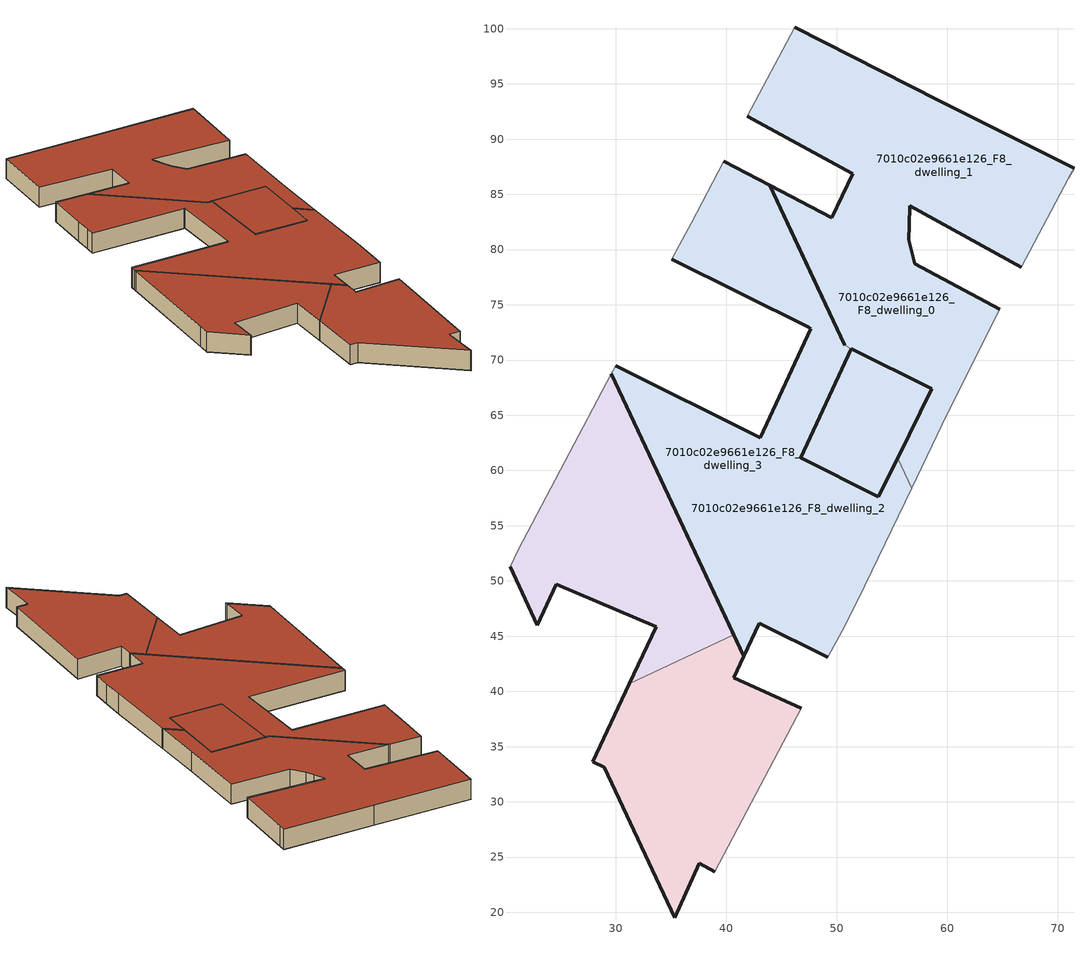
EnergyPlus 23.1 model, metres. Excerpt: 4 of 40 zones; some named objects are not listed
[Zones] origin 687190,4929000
7010c02e9661e126_F8_dwelling_0
 floor outside (EU_floor_Construction): 59.98,65.12 64.76,74.59 57.03,78.73 56.53,80.9 56.55,82.2 56.59,83.99 66.68,78.41 71.01,86.51 71.47,87.38 59.29,93.49 46.17,100.13 41.9,92.05 51.45,86.86 49.53,82.88 43.93,85.81 50.72,71.33 51.28,71.04 51.29,71.04 58.61,67.4 55.5,61.11 56.77,58.4 z24; 50.72,71.33 43.93,85.81 46.47,80.39 z24; 55.5,61.11 58.61,67.4 51.29,71.04 51.28,71.04 46.74,61.15 53.76,57.6 z24
 floor to 7010c02e9661e126_F7_dwelling_0 (EU_floor_Construction): 50.47,45.51 51.94,48.32 56.77,58.4 55.5,61.11 53.76,57.6 46.74,61.15 51.28,71.04 50.72,71.33 46.47,80.39 43.93,85.81 39.75,87.99 36.8,82.4 35.75,80.4 35.06,79.11 47.44,72.95 47.65,72.85 43.08,62.97 29.97,69.49 29.59,68.76 41.57,43.18 42.96,46.18 49.19,43.08 z24
 wall outside (EU_wall_Construction): 46.18,100.13 59.3,93.49 71.47,87.38 / 66.68,78.41 56.59,83.99 56.56,82.2 56.54,80.9 57.04,78.73 64.76,74.59 / 55.5,61.11 58.61,67.4 51.29,71.04 / 50.72,71.33 46.47,80.39 43.93,85.81 49.54,82.88 51.45,86.86 41.91,92.05 z24:27
 wall adiabatic (EU_wall_Construction): 41.91,92.05 46.18,100.13 / 71.47,87.38 71.01,86.51 66.68,78.41 / 64.76,74.59 59.98,65.12 56.77,58.4 z24:27
 wall to 7010c02e9661e126_F8_dwelling_1 (EU_wall_Construction): 56.77,58.4 55.5,61.11 / 51.28,71.04 50.72,71.33 z24:27
 roof outside (EU_roof_Construction): 43.93,85.81 50.72,71.33 46.47,80.39 z27; 71.47,87.38 71.01,86.51 66.68,78.41 56.59,83.99 56.55,82.2 56.53,80.9 57.03,78.73 64.76,74.59 59.98,65.12 56.77,58.4 55.5,61.11 58.61,67.4 51.29,71.04 51.28,71.04 50.72,71.33 43.93,85.81 49.53,82.88 51.45,86.86 41.9,92.05 46.17,100.13 59.29,93.49 z27; 46.47,80.39 50.72,71.33 51.28,71.04 46.74,61.15 53.76,57.6 55.5,61.11 56.77,58.4 51.94,48.32 50.47,45.51 49.19,43.08 42.96,46.18 41.57,43.18 29.59,68.76 29.97,69.49 43.08,62.97 47.65,72.85 47.44,72.95 35.06,79.11 35.75,80.4 36.8,82.4 39.75,87.99 43.93,85.81 z27; 58.61,67.4 55.5,61.11 53.76,57.6 46.74,61.15 51.28,71.04 51.29,71.04 z27
7010c02e9661e126_F8_dwelling_1
 floor outside (EU_floor_Construction): 40.67,45.11 29.59,68.76 21.15,52.8 20.41,51.3 22.9,45.99 24.58,49.68 33.65,45.84 31.22,40.68 z24; 38.96,23.66 46.78,38.48 40.67,41.22 41.57,43.18 40.67,45.11 31.22,40.68 27.9,33.61 28.92,33.13 35.31,19.5 37.54,24.42 z24
 floor to 7010c02e9661e126_F7_dwelling_1 (EU_floor_Construction): 50.47,45.51 51.94,48.32 56.77,58.4 55.5,61.11 53.76,57.6 46.74,61.15 51.28,71.04 50.72,71.33 46.47,80.39 43.93,85.81 39.75,87.99 36.8,82.4 35.75,80.4 35.06,79.11 47.44,72.95 47.65,72.85 43.08,62.97 29.97,69.49 29.59,68.76 40.67,45.11 41.57,43.18 42.96,46.18 49.19,43.08 z24; 50.72,71.33 43.93,85.81 46.47,80.39 z24; 59.98,65.12 64.76,74.59 57.03,78.73 56.53,80.9 56.55,82.2 56.59,83.99 66.68,78.41 71.01,86.51 71.47,87.38 59.29,93.49 46.17,100.13 41.9,92.05 51.45,86.86 49.53,82.88 43.93,85.81 50.72,71.33 51.28,71.04 51.29,71.04 58.61,67.4 55.5,61.11 56.77,58.4 z24; 55.5,61.11 58.61,67.4 51.29,71.04 51.28,71.04 46.74,61.15 53.76,57.6 z24
 wall outside (EU_wall_Construction): 39.76,87.99 43.93,85.81 50.72,71.33 / 51.29,71.04 46.74,61.15 53.77,57.6 55.5,61.11 / 49.19,43.08 42.96,46.18 41.57,43.18 29.59,68.76 / 29.97,69.49 43.08,62.97 47.65,72.85 47.44,72.95 35.06,79.11 z24:27
 wall adiabatic (EU_wall_Construction): 56.77,58.4 51.94,48.32 50.47,45.51 49.19,43.08 / 29.59,68.76 29.97,69.49 / 35.06,79.11 35.76,80.4 36.81,82.4 39.76,87.99 z24:27
 roof outside (EU_roof_Construction): 43.93,85.81 50.72,71.33 46.47,80.39 z27; 71.47,87.38 71.01,86.51 66.68,78.41 56.59,83.99 56.55,82.2 56.53,80.9 57.03,78.73 64.76,74.59 59.98,65.12 56.77,58.4 55.5,61.11 58.61,67.4 51.29,71.04 51.28,71.04 50.72,71.33 43.93,85.81 49.53,82.88 51.45,86.86 41.9,92.05 46.17,100.13 59.29,93.49 z27; 46.47,80.39 50.72,71.33 51.28,71.04 46.74,61.15 53.76,57.6 55.5,61.11 56.77,58.4 51.94,48.32 50.47,45.51 49.19,43.08 42.96,46.18 41.57,43.18 40.67,45.11 29.59,68.76 29.97,69.49 43.08,62.97 47.65,72.85 47.44,72.95 35.06,79.11 35.75,80.4 36.8,82.4 39.75,87.99 43.93,85.81 z27; 58.61,67.4 55.5,61.11 53.76,57.6 46.74,61.15 51.28,71.04 51.29,71.04 z27; 41.57,43.18 40.67,41.22 46.78,38.48 38.96,23.66 37.54,24.42 35.31,19.5 28.92,33.13 27.9,33.61 31.22,40.68 40.67,45.11 z27; 29.59,68.76 40.67,45.11 31.22,40.68 33.65,45.84 24.58,49.68 22.9,45.99 20.41,51.3 21.15,52.8 z27
7010c02e9661e126_F8_dwelling_2
 floor outside (EU_floor_Construction): 43.93,85.81 50.72,71.33 51.28,71.04 46.74,61.15 53.76,57.6 55.5,61.11 56.77,58.4 51.94,48.32 50.47,45.51 49.19,43.08 42.96,46.18 41.57,43.18 40.67,45.11 29.59,68.76 29.97,69.49 43.08,62.97 47.65,72.85 47.44,72.95 35.06,79.11 35.75,80.4 36.8,82.4 39.75,87.99 z24
 floor to 7010c02e9661e126_F7_dwelling_2 (EU_floor_Construction): 41.57,43.18 40.67,41.22 46.78,38.48 38.96,23.66 37.54,24.42 35.31,19.5 28.92,33.13 27.9,33.61 31.22,40.68 40.67,45.11 z24
 wall outside (EU_wall_Construction): 40.67,45.11 41.57,43.18 40.67,41.22 46.78,38.48 / 38.96,23.66 37.55,24.42 35.31,19.5 28.92,33.13 27.9,33.61 31.22,40.68 z24:27
 wall adiabatic (EU_wall_Construction): 46.78,38.48 38.96,23.66 z24:27
 wall to 7010c02e9661e126_F8_dwelling_3 (EU_wall_Construction): 31.22,40.68 40.67,45.11 z24:27
 roof outside (EU_roof_Construction): 41.57,43.18 40.67,41.22 46.78,38.48 38.96,23.66 37.54,24.42 35.31,19.5 28.92,33.13 27.9,33.61 31.22,40.68 40.67,45.11 z27; 43.93,85.81 50.72,71.33 51.28,71.04 46.74,61.15 53.76,57.6 55.5,61.11 56.77,58.4 51.94,48.32 50.47,45.51 49.19,43.08 42.96,46.18 41.57,43.18 40.67,45.11 29.59,68.76 29.97,69.49 43.08,62.97 47.65,72.85 47.44,72.95 35.06,79.11 35.75,80.4 36.8,82.4 39.75,87.99 z27
7010c02e9661e126_F8_dwelling_3
 floor to 7010c02e9661e126_F7_dwelling_3 (EU_floor_Construction): 50.47,45.51 51.94,48.32 56.77,58.4 55.5,61.11 53.76,57.6 46.74,61.15 51.28,71.04 50.72,71.33 43.93,85.81 39.75,87.99 36.8,82.4 35.75,80.4 35.06,79.11 47.44,72.95 47.65,72.85 43.08,62.97 29.97,69.49 29.59,68.76 40.67,45.11 41.57,43.18 42.96,46.18 49.19,43.08 z24; 40.67,45.11 29.59,68.76 21.15,52.8 20.41,51.3 22.9,45.99 24.58,49.68 33.65,45.84 31.22,40.68 z24
 wall outside (EU_wall_Construction): 29.59,68.76 40.67,45.11 / 31.22,40.68 33.66,45.84 24.58,49.68 22.9,45.99 20.41,51.3 z24:27
 wall adiabatic (EU_wall_Construction): 20.41,51.3 21.16,52.8 29.59,68.76 z24:27
 roof outside (EU_roof_Construction): 29.59,68.76 40.67,45.11 31.22,40.68 33.65,45.84 24.58,49.68 22.9,45.99 20.41,51.3 21.15,52.8 z27; 43.93,85.81 50.72,71.33 51.28,71.04 46.74,61.15 53.76,57.6 55.5,61.11 56.77,58.4 51.94,48.32 50.47,45.51 49.19,43.08 42.96,46.18 41.57,43.18 40.67,45.11 29.59,68.76 29.97,69.49 43.08,62.97 47.65,72.85 47.44,72.95 35.06,79.11 35.75,80.4 36.8,82.4 39.75,87.99 z27
[Building]
EU S2 Campaign: North Axis=0; Terrain=City; Solar Distribution=FullExterior
[Site:Location]
Bologna: Latitude=44.5; Longitude=11.25; Time Zone=1; Elevation=37
[SizingPeriod:WeatherFileDays]
AnnualSizingPeriod: Begin Month=1; Begin Day of Month=1; End Month=12; End Day of Month=31; Day of Week for Start Day=Monday; Use Weather File Daylight Saving Period=No; Use Weather File Rain and Snow Indicators=No
[MATERIAL]
EU_InternalMass_Material: Roughness=MediumRough; Thickness=0.1; Conductivity=1; Density=1800; Specific Heat=900; Thermal Absorptance=0.9; Solar Absorptance=0.7; Visible Absorptance=0.7
[MATERIAL:NOMASS] Roughness=MediumRough; Thermal Absorptance=0.9; Solar Absorptance=0.7; Visible Absorptance=0.7
Name | Thermal Resistance
EU_wall_NoMass | 0.890213
EU_roof_NoMass | 0.636128
EU_floor_NoMass | 0.79516
[CONSTRUCTION]
EU_wall_Construction: EU_wall_NoMass
EU_roof_Construction: EU_roof_NoMass
EU_floor_Construction: EU_floor_NoMass
EU_InternalMass_Construction: EU_InternalMass_Material
[ZONE] Type=1; Multiplier=1; Ceiling Height=autocalculate; Floor Area=autocalculate; Part of Total Floor Area=Yes
Name | Volume
7010c02e9661e126_F8_dwelling_0 | 3153.9
7010c02e9661e126_F8_dwelling_1 | 4633.21
7010c02e9661e126_F8_dwelling_2 | 2172.64
7010c02e9661e126_F8_dwelling_3 | 2177.74
[INTERNALMASS] Construction=EU_InternalMass_Construction
Name | Zone or ZoneList | Surface Area
7010c02e9661e126_F8_dwelling_0_EU_InternalMass | 7010c02e9661e126_F8_dwelling_0 | 485.273
7010c02e9661e126_F8_dwelling_1_EU_InternalMass | 7010c02e9661e126_F8_dwelling_1 | 478.51
7010c02e9661e126_F8_dwelling_2_EU_InternalMass | 7010c02e9661e126_F8_dwelling_2 | 493.107
7010c02e9661e126_F8_dwelling_3_EU_InternalMass | 7010c02e9661e126_F8_dwelling_3 | 484.9
[OTHEREQUIPMENT] Fuel Type=Electricity; Design Level Calculation Method=Watts/Area; Power per Zone Floor Area=1; Fraction Latent=0; Fraction Radiant=0; Fraction Lost=0; Carbon Dioxide Generation Rate=0; EndUse Subcategory=EU_Step8_InternalGains
Name | Zone or ZoneList or Space or SpaceList | Schedule
EU_Step8_InternalGain_7010c02e9661e126_F8_dwelling_0_f000 | 7010c02e9661e126_F8_dwelling_0 | EU_Step8_GainSchedule_7010c02e9661e126_F8_dwelling_0_f000
EU_Step8_InternalGain_7010c02e9661e126_F8_dwelling_1_f000 | 7010c02e9661e126_F8_dwelling_1 | EU_Step8_GainSchedule_7010c02e9661e126_F8_dwelling_1_f000
EU_Step8_InternalGain_7010c02e9661e126_F8_dwelling_2_f000 | 7010c02e9661e126_F8_dwelling_2 | EU_Step8_GainSchedule_7010c02e9661e126_F8_dwelling_2_f000
EU_Step8_InternalGain_7010c02e9661e126_F8_dwelling_3_f000 | 7010c02e9661e126_F8_dwelling_3 | EU_Step8_GainSchedule_7010c02e9661e126_F8_dwelling_3_f000
[ZONEVENTILATION:DESIGNFLOWRATE] Schedule=EU_AlwaysOn; Design Flow Rate Calculation Method=AirChanges/Hour; Air Changes per Hour=0.718634; Ventilation Type=Natural; Fan Pressure Rise=0; Fan Total Efficiency=1; Constant Term Coefficient=1; Temperature Term Coefficient=0; Velocity Term Coefficient=0; Velocity Squared Term Coefficient=0; Minimum Indoor Temperature=-100; Maximum Indoor Temperature=100; Delta Temperature=-100; Minimum Outdoor Temperature=-100; Maximum Outdoor Temperature=100; Maximum Wind Speed=40
Name | Zone or ZoneList or Space or SpaceList
EU_ConstantAir_7010c02e9661e126_F8_dwelling_0 | 7010c02e9661e126_F8_dwelling_0
EU_ConstantAir_7010c02e9661e126_F8_dwelling_1 | 7010c02e9661e126_F8_dwelling_1
EU_ConstantAir_7010c02e9661e126_F8_dwelling_2 | 7010c02e9661e126_F8_dwelling_2
EU_ConstantAir_7010c02e9661e126_F8_dwelling_3 | 7010c02e9661e126_F8_dwelling_3
[HVACTEMPLATE:ZONE:IDEALLOADSAIRSYSTEM] System Availability Schedule=EU_AlwaysOn; Maximum Heating Supply Air Temperature=50; Minimum Cooling Supply Air Temperature=13; Maximum Heating Supply Air Humidity Ratio=0.0156; Minimum Cooling Supply Air Humidity Ratio=0.0077; Heating Limit=NoLimit; Cooling Limit=NoLimit; Heating Availability Schedule=EU_AlwaysOn; Cooling Availability Schedule=EU_CoolingOff; Dehumidification Control Type=ConstantSensibleHeatRatio; Cooling Sensible Heat Ratio=0.7; Dehumidification Setpoint=60; Humidification Control Type=None; Humidification Setpoint=30; Outdoor Air Method=None; Outdoor Air Flow Rate per Person=0.00944; Outdoor Air Flow Rate per Zone Floor Area=0; Outdoor Air Flow Rate per Zone=0; Demand Controlled Ventilation Type=None; Outdoor Air Economizer Type=NoEconomizer; Heat Recovery Type=None; Sensible Heat Recovery Effectiveness=0.7; Latent Heat Recovery Effectiveness=0.65
Name | Template Thermostat
7010c02e9661e126_F8_dwelling_0 | EU_HeatOnly_7010c02e9661e126_F8_dwelling_0
7010c02e9661e126_F8_dwelling_1 | EU_HeatOnly_7010c02e9661e126_F8_dwelling_1
7010c02e9661e126_F8_dwelling_2 | EU_HeatOnly_7010c02e9661e126_F8_dwelling_2
7010c02e9661e126_F8_dwelling_3 | EU_HeatOnly_7010c02e9661e126_F8_dwelling_3
[SIZING:ZONE] Zone Cooling Design Supply Air Temperature Input Method=SupplyAirTemperature; Zone Cooling Design Supply Air Temperature=13; Zone Heating Design Supply Air Temperature Input Method=SupplyAirTemperature; Zone Heating Design Supply Air Temperature=50; Zone Cooling Design Supply Air Humidity Ratio=0.008; Zone Heating Design Supply Air Humidity Ratio=0.008; Cooling Design Air Flow Method=DesignDay; Cooling Design Air Flow Rate=0; Cooling Minimum Air Flow per Zone Floor Area=0.000762; Cooling Minimum Air Flow=0; Cooling Minimum Air Flow Fraction=0.2; Heating Design Air Flow Method=DesignDay; Heating Design Air Flow Rate=0; Heating Maximum Air Flow per Zone Floor Area=0.002032; Heating Maximum Air Flow=0.141576; Heating Maximum Air Flow Fraction=0.3; Account for Dedicated Outdoor Air System=No; Dedicated Outdoor Air System Control Strategy=NeutralSupplyAir; Dedicated Outdoor Air Low Setpoint Temperature for Design=autosize; Dedicated Outdoor Air High Setpoint Temperature for Design=autosize; Zone Load Sizing Method=Sensible Load Only No Latent Load; Zone Latent Cooling Design Supply Air Humidity Ratio Input Method=HumidityRatioDifference; Zone Cooling Design Supply Air Humidity Ratio Difference=0.005; Zone Latent Heating Design Supply Air Humidity Ratio Input Method=HumidityRatioDifference; Zone Humidification Design Supply Air Humidity Ratio Difference=0.005
7010c02e9661e126_F8_dwelling_0; 7010c02e9661e126_F8_dwelling_1; 7010c02e9661e126_F8_dwelling_2; 7010c02e9661e126_F8_dwelling_3
[SCHEDULE:CONSTANT]
Name | Hourly Value
EU_AlwaysOn | 1
EU_CoolingOff | 0
[SCHEDULE:FILE] Column Number=1; Rows to Skip at Top=0; Number of Hours of Data=8760; Column Separator=Comma; Interpolate to Timestep=No; Minutes per Item=60; Adjust Schedule for Daylight Savings=Yes
Name | File
EU_Step8_GainSchedule_7010c02e9661e126_F8_dwelling_0_f000 | ../../schedules/7010c02e9661e126/7010c02e9661e126_F8_dwelling_0_f000_gain.csv
EU_Step8_GainSchedule_7010c02e9661e126_F8_dwelling_1_f000 | ../../schedules/7010c02e9661e126/7010c02e9661e126_F8_dwelling_1_f000_gain.csv
EU_Step8_GainSchedule_7010c02e9661e126_F8_dwelling_2_f000 | ../../schedules/7010c02e9661e126/7010c02e9661e126_F8_dwelling_2_f000_gain.csv
EU_Step8_GainSchedule_7010c02e9661e126_F8_dwelling_3_f000 | ../../schedules/7010c02e9661e126/7010c02e9661e126_F8_dwelling_3_f000_gain.csv
